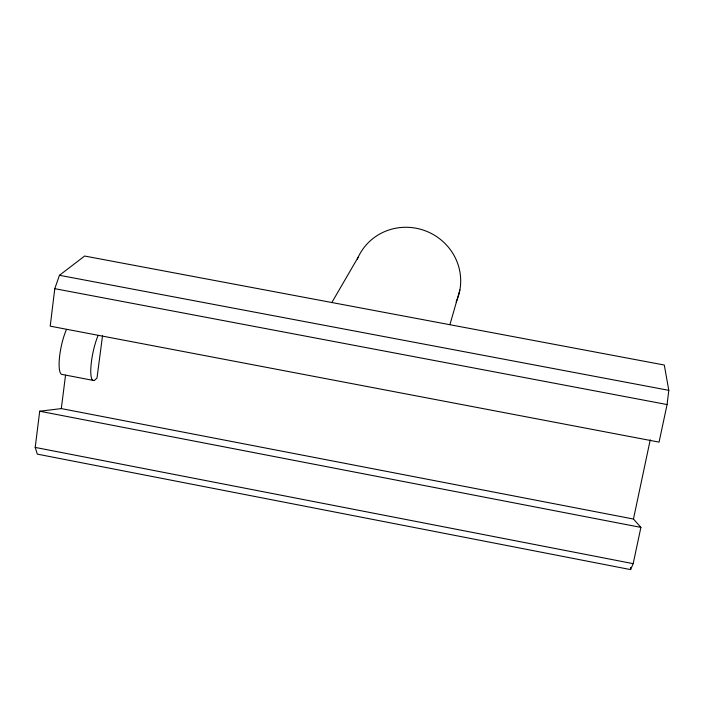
<?xml version="1.0" encoding="UTF-8"?>
<svg xmlns="http://www.w3.org/2000/svg" width="704" height="704" viewBox="0 0 704 704"><rect width="100%" height="100%" fill="white"/><g stroke="black" fill="none" stroke-linecap="round" stroke-linejoin="round"><path stroke-width="1.06" d="M667.075 404.554L668.8 390.333L664.303 365.033L84.647 256.036L59.453 275.29L54.789 288.675L50.204 326.154L659.067 442.121L667.075 404.554L54.789 288.675M35.2 447.41L39.714 411.224L61.31 408.593L633.459 519.033L640.895 527.393L633.169 563.658L630.626 569.606L37.312 454.133L35.2 447.41L633.169 563.658M61.31 408.593L65.542 375.17M102.52 335.852L97.02 377.898L95.559 379.412A26.946 5.975 -78.3 0 1 90.869 367.708A26.946 5.975 -78.3 0 1 98.094 335.5M633.459 519.033L650.232 439.85M449.935 324.588L459.879 289.969M331.769 302.641L358.186 257.198M59.453 275.29L668.8 390.333M93.773 380.512L62.489 374.51A26.919 6.468 -78.2 0 1 59.382 358.565A26.919 6.468 -78.2 0 1 66.484 329.481M39.714 411.224L640.895 527.393M630.458 567.45L630.626 569.606M357.35 259.107A53.847 52.184 23.1 0 1 427.9 231.854A53.847 52.184 23.1 0 1 456.122 301.99"/></g></svg>
